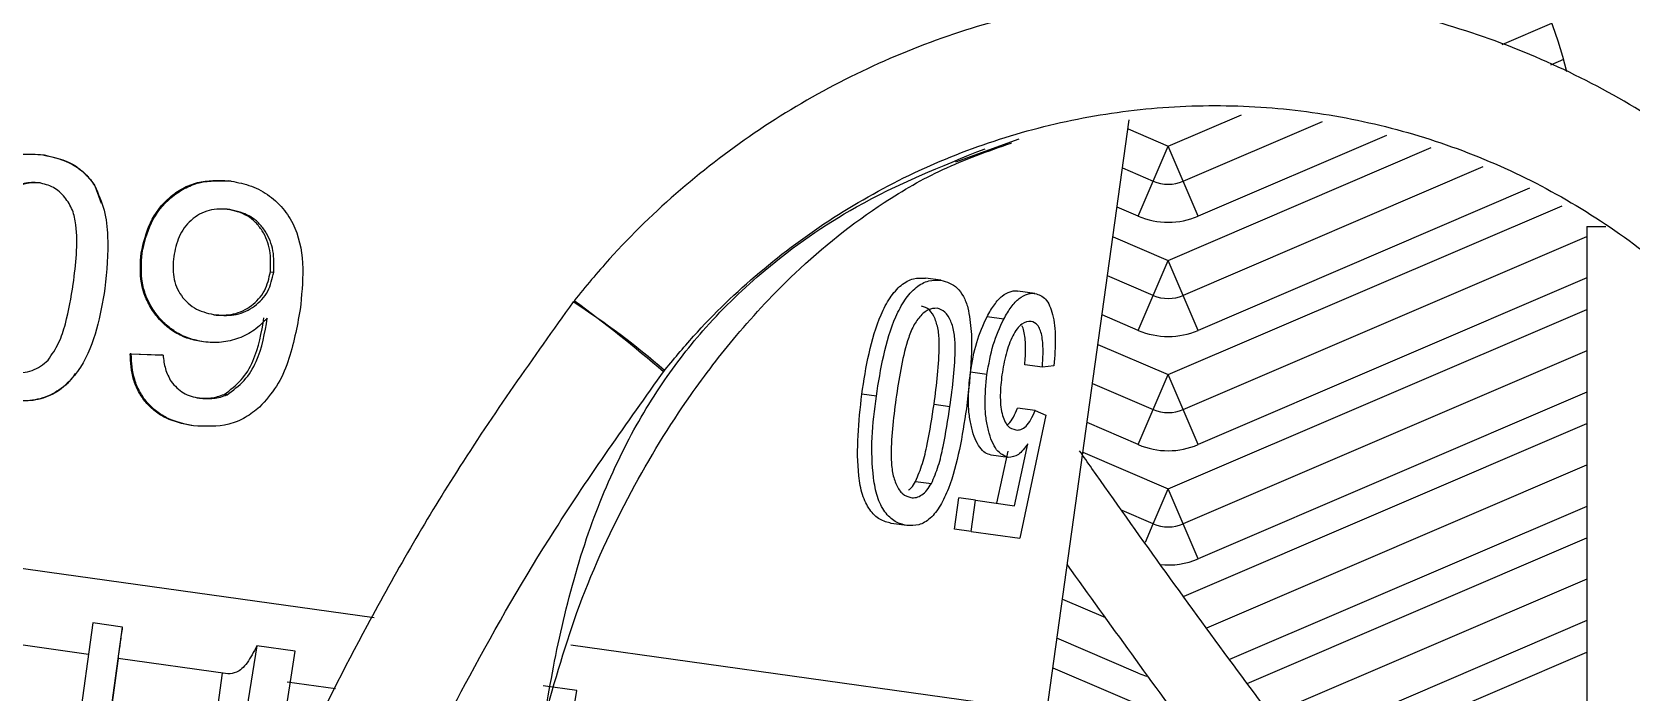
# Model space of a CAD drawing. Extents: x 75 to 2075, y 25 to 1460.
# Drawn here: x 1126.9 to 1179.4, y 1094.1 to 1115.8 of the extents above; entities that cross this region are included whole.
import ezdxf

# ---------------------------------------------------------------- set-up
doc = ezdxf.new("R2010")
doc.units = 0
doc.header["$LTSCALE"] = 5
doc.linetypes.add('SLD-KATı', pattern=[0])
doc.layers.get('0').update_dxf_attribs({"linetype": 'CONTINUOUS'})

msp = doc.modelspace()

# ---------------------------------------------------------------- linework, layer by layer
at = {"color": 7, "linetype": 'SLD-KATı'}
for p, q in [((1175.185, 1115.391), (1176.824, 1116.093)), ((1160.229, 1093.495), (1162.942, 1112.92)), ((1164.713, 1110.903), (1169.283, 1112.861)), ((1157.246, 1111.536), (1159.327, 1112.288)), ((1163.729, 1110.903), (1164.221, 1112.052)), ((1164.713, 1110.903), (1164.221, 1112.052)), ((1127.257, 1111.767), (1127.295, 1111.762)), ((1133.44, 1110.904), (1133.363, 1110.914)), ((1162.721, 1111.335), (1163.729, 1110.903)), ((1174.55, 1111.369), (1164.713, 1107.153)), ((1127.167, 1110.844), (1127.129, 1110.85)), ((1128.958, 1110.748), (1128.962, 1110.748)), ((1128.962, 1110.748), (1129.173, 1110.177)), ((1163.236, 1109.754), (1163.729, 1110.903)), ((1165.206, 1109.754), (1164.713, 1110.903)), ((1133.312, 1109.986), (1133.39, 1109.975)), ((1177.971, 1109.417), (1177.971, 1070.659)), ((1164.713, 1103.403), (1177.971, 1109.085)), ((1130.51, 1108.54), (1130.48, 1108.544)), ((1163.729, 1107.153), (1164.221, 1108.302)), ((1164.713, 1107.153), (1164.221, 1108.302)), ((1134.727, 1107.93), (1134.837, 1107.915)), ((1163.729, 1107.153), (1162.226, 1107.796)), ((1156.755, 1107.648), (1156.247, 1107.719)), ((1159.843, 1107.216), (1159.278, 1107.295)), ((1163.236, 1106.004), (1163.729, 1107.153)), ((1165.206, 1106.004), (1164.713, 1107.153)), ((1132.868, 1106.516), (1132.947, 1106.505)), ((1158.817, 1106.376), (1158.268, 1106.453)), ((1130.154, 1105.233), (1130.122, 1105.237)), ((1130.122, 1105.237), (1131.153, 1105.197)), ((1130.154, 1105.233), (1131.204, 1105.19)), ((1131.204, 1105.19), (1131.153, 1105.197)), ((1132.534, 1105.627), (1132.46, 1105.638)), ((1177.971, 1105.335), (1164.713, 1099.653)), ((1158.266, 1104.554), (1157.722, 1104.63)), ((1160.086, 1104.793), (1159.51, 1104.873)), ((1160.464, 1104.844), (1160.086, 1104.793)), ((1161.732, 1104.258), (1163.729, 1103.403)), ((1163.729, 1103.403), (1164.221, 1104.552)), ((1164.713, 1103.403), (1164.221, 1104.552)), ((1132.394, 1103.777), (1132.318, 1103.787)), ((1133.303, 1103.89), (1133.21, 1103.903)), ((1154.632, 1103.844), (1154.153, 1103.91)), ((1156.527, 1103.576), (1157.051, 1103.503)), ((1159.849, 1103.372), (1159.273, 1103.452)), ((1160.201, 1103.218), (1159.341, 1099.183)), ((1159.849, 1103.372), (1160.201, 1103.218)), ((1163.236, 1102.254), (1163.729, 1103.403)), ((1165.206, 1102.254), (1164.713, 1103.403)), ((1132.198, 1102.869), (1132.123, 1102.88)), ((1158.595, 1100.326), (1158.965, 1102.036)), ((1159.166, 1100.246), (1159.61, 1102.283)), ((1158.967, 1101.832), (1158.403, 1101.911)), ((1165.486, 1096.234), (1177.971, 1101.585)), ((1155.921, 1101.047), (1156.441, 1100.974)), ((1157.2, 1099.482), (1157.342, 1100.501)), ((1157.889, 1100.424), (1157.342, 1100.501)), ((1157.747, 1099.405), (1157.889, 1100.424)), ((1157.889, 1100.424), (1159.166, 1100.246)), ((1163.729, 1099.653), (1164.221, 1100.802)), ((1164.713, 1099.653), (1164.221, 1100.802)), ((1163.729, 1099.653), (1162.707, 1100.09)), ((1155.631, 1099.597), (1155.122, 1099.668)), ((1157.747, 1099.405), (1157.2, 1099.482)), ((1157.747, 1099.405), (1159.341, 1099.183)), ((1165.206, 1098.504), (1164.713, 1099.653)), ((1177.971, 1097.835), (1167.592, 1093.387)), ((1160.744, 1097.182), (1162.155, 1096.577)), ((1128.899, 1096.398), (1125.912, 1075.001)), ((1126.928, 1075.165), (1129.873, 1096.261)), ((1129.873, 1096.261), (1128.899, 1096.398)), ((1128.756, 1095.366), (1125.34, 1095.843)), ((1129.731, 1095.23), (1129.04, 1090.278)), ((1133.331, 1094.727), (1129.731, 1095.23)), ((1134.285, 1095.645), (1132.45, 1084.266)), ((1135.546, 1095.469), (1134.285, 1095.645)), ((1134.623, 1089.557), (1135.546, 1095.469)), ((1133.147, 1094.753), (1132.456, 1089.801)), ((1136.868, 1094.233), (1135.28, 1094.455)), ((1143.528, 1086.766), (1144.796, 1094.178)), ((1144.796, 1094.178), (1143.692, 1094.332))]:
    msp.add_line(p, q, dxfattribs=at)
at = {"color": 8, "linetype": 'SLD-KATı'}
for p, q in [((1177.206, 1114.897), (1176.779, 1114.714)), ((1164.221, 1112.052), (1166.626, 1113.082)), ((1162.9, 1112.618), (1164.221, 1112.052)), ((1159.059, 1112.158), (1159.059, 1112.155)), ((1164.221, 1108.302), (1172.862, 1112.005)), ((1171.389, 1112.404), (1165.206, 1109.754)), ((1176.086, 1110.667), (1165.206, 1106.004)), ((1163.236, 1109.754), (1162.541, 1110.052)), ((1164.221, 1104.552), (1177.156, 1110.095)), ((1177.971, 1109.417), (1178.592, 1109.417)), ((1162.406, 1109.08), (1164.221, 1108.302)), ((1177.971, 1107.725), (1165.206, 1102.254)), ((1163.236, 1106.004), (1162.047, 1106.513)), ((1164.221, 1100.802), (1177.971, 1106.694)), ((1161.912, 1105.541), (1164.221, 1104.552)), ((1177.971, 1103.975), (1165.206, 1098.504)), ((1094.616, 1102.657), (1127.391, 1098.081)), ((1163.236, 1102.254), (1161.553, 1102.975)), ((1164.738, 1097.273), (1177.971, 1102.944)), ((1161.417, 1102.003), (1164.221, 1100.802)), ((1177.971, 1100.225), (1166.235, 1095.195)), ((1163.469, 1099.047), (1163.729, 1099.653)), ((1166.818, 1094.414), (1177.971, 1099.194)), ((1127.391, 1098.081), (1138.137, 1096.58)), ((1177.971, 1096.475), (1168.367, 1092.359)), ((1163.236, 1094.754), (1160.565, 1095.899)), ((1144.596, 1095.678), (1160.229, 1093.495)), ((1168.954, 1091.58), (1177.971, 1095.444)), ((1160.429, 1094.927), (1164.221, 1093.302))]:
    msp.add_line(p, q, dxfattribs=at)
at = {"color": 7, "linetype": 'SLD-KATı', "flags": 128}
for points in [[(1129.197, 1110.186), (1129.196, 1110.186), (1129.195, 1110.186)], [(1145, 1106.723), (1144.808, 1106.882), (1144.702, 1106.978)]]:
    msp.add_lwpolyline(points, dxfattribs=at)
at = {"color": 8, "linetype": 'SLD-KATı', "flags": 128}
msp.add_lwpolyline([(1163.236, 1094.754), (1163.473, 1094.666), (1163.513, 1094.654)], dxfattribs=at)
at = {"color": 7, "linetype": 'SLD-KATı'}
for centre, radius, start, end in [((1157.971, 1109.417), 20, 14.6828, 38.8198), ((1164.221, 1112.052), 1.25, 246.8014, 293.1986), ((1164.221, 1112.052), 2.5, 246.8014, 293.1986), ((1131.112, 1085.708), 25.188, 48.8979, 57.436), ((1115.083, 1066.683), 50.01, 49.3841, 53.6815), ((1164.221, 1108.302), 1.25, 246.8014, 293.1986), ((1164.221, 1108.302), 2.5, 246.8014, 293.1986), ((1164.221, 1104.552), 1.25, 246.8014, 293.1986), ((1164.221, 1104.552), 2.5, 246.8014, 293.1986), ((1164.221, 1100.802), 1.25, 246.8014, 293.1986)]:
    msp.add_arc(centre, radius, start, end, dxfattribs=at)
at = {"color": 8, "linetype": 'SLD-KATı'}
msp.add_arc((1164.221, 1100.802), 2.5, 263.8246, 293.1986, dxfattribs=at)
at = {"color": 7, "linetype": 'SLD-KATı'}
for points, knots in [([(1148.42, 1069.717), (1148.879, 1069.345), (1150.183, 1068.29), (1152.517, 1066.796), (1155.45, 1065.365), (1158.539, 1064.303), (1161.732, 1063.621), (1164.985, 1063.331), (1168.249, 1063.437), (1171.476, 1063.937), (1174.618, 1064.823), (1177.631, 1066.084), (1180.468, 1067.699), (1183.09, 1069.646), (1185.456, 1071.896), (1187.533, 1074.415), (1189.29, 1077.168), (1190.701, 1080.112), (1191.745, 1083.206), (1192.407, 1086.404), (1192.678, 1089.658), (1192.553, 1092.921), (1192.034, 1096.145), (1191.128, 1099.282), (1189.85, 1102.287), (1188.218, 1105.115), (1186.255, 1107.725), (1183.991, 1110.079), (1181.459, 1112.141), (1178.696, 1113.881), (1175.743, 1115.275), (1172.643, 1116.301), (1169.442, 1116.945), (1166.186, 1117.196), (1162.924, 1117.052), (1159.703, 1116.514), (1156.571, 1115.591), (1153.574, 1114.295), (1150.755, 1112.647), (1148.16, 1110.667), (1146.159, 1108.738), (1145.084, 1107.44), (1144.702, 1106.978)], [0, 0, 0, 0, 0.013925, 0.039492, 0.065071, 0.090649, 0.116228, 0.141806, 0.167385, 0.192963, 0.218542, 0.24412, 0.269698, 0.295277, 0.320855, 0.346433, 0.372012, 0.39759, 0.423168, 0.448747, 0.474325, 0.499903, 0.525482, 0.55106, 0.576638, 0.602217, 0.627795, 0.653374, 0.678952, 0.704531, 0.730109, 0.755688, 0.781266, 0.806845, 0.832423, 0.858002, 0.88358, 0.909158, 0.934737, 0.960315, 0.985893, 1, 1, 1, 1]), ([(1147.638, 1104.646), (1147.963, 1105.038), (1148.929, 1106.205), (1150.759, 1107.955), (1153.19, 1109.76), (1155.841, 1111.23), (1158.659, 1112.342), (1161.599, 1113.077), (1164.609, 1113.422), (1167.639, 1113.372), (1170.637, 1112.928), (1173.551, 1112.096), (1176.331, 1110.892), (1178.931, 1109.335), (1181.306, 1107.452), (1183.415, 1105.277), (1185.222, 1102.844), (1186.697, 1100.197), (1187.814, 1097.38), (1188.554, 1094.442), (1188.905, 1091.432), (1188.86, 1088.402), (1188.421, 1085.404), (1187.594, 1082.489), (1186.395, 1079.706), (1184.842, 1077.104), (1182.964, 1074.726), (1180.792, 1072.614), (1178.362, 1070.803), (1175.718, 1069.324), (1172.903, 1068.202), (1169.965, 1067.458), (1166.956, 1067.102), (1163.926, 1067.142), (1160.927, 1067.577), (1158.01, 1068.398), (1155.229, 1069.597), (1152.822, 1071.007), (1151.435, 1072.109), (1150.838, 1072.584)], [0, 0, 0, 0, 0.013926, 0.041489, 0.069066, 0.096643, 0.12422, 0.151798, 0.179375, 0.206952, 0.234529, 0.262106, 0.289683, 0.31726, 0.344837, 0.372414, 0.39999, 0.427567, 0.455144, 0.482721, 0.510298, 0.537875, 0.565452, 0.593029, 0.620607, 0.648184, 0.675761, 0.703338, 0.730915, 0.758493, 0.78607, 0.813647, 0.841224, 0.868801, 0.896378, 0.923955, 0.951532, 0.979109, 1, 1, 1, 1]), ([(1150.838, 1072.584), (1149.655, 1073.674), (1147.512, 1075.649), (1145.289, 1078.888), (1144.059, 1081.725), (1143.416, 1084.37), (1143.18, 1087.001), (1143.288, 1090.002), (1143.676, 1093.092), (1144.267, 1096.313), (1145.086, 1099.27), (1146.193, 1101.952), (1147.504, 1104.213), (1149.067, 1106.231), (1151.164, 1108.242), (1154.192, 1110.353), (1156.763, 1111.389), (1158.202, 1111.969)], [0, 0, 0, 0, 0.098451, 0.178354, 0.240834, 0.291603, 0.350796, 0.409179, 0.483146, 0.547829, 0.614197, 0.673661, 0.726957, 0.775001, 0.830342, 0.905032, 1, 1, 1, 1]), ([(1143.718, 1093.229), (1144.073, 1094.487), (1144.8, 1097.058), (1146.459, 1100.625), (1148.248, 1103.562), (1150.075, 1105.944), (1152.131, 1108.144), (1154.42, 1109.977), (1156.844, 1111.373), (1158.299, 1111.887), (1159.058, 1112.155)], [0, 0, 0, 0, 0.156256, 0.31928, 0.465614, 0.563172, 0.673483, 0.819787, 0.905898, 1, 1, 1, 1]), ([(1124.114, 1108.105), (1124.188, 1108.553), (1124.338, 1109.447), (1124.755, 1110.522), (1125.318, 1111.245), (1125.888, 1111.644), (1126.567, 1111.824), (1127.027, 1111.786), (1127.257, 1111.767)], [0, 0, 0, 0, 0.248905, 0.497483, 0.622312, 0.747532, 0.873476, 1, 1, 1, 1]), ([(1127.257, 1111.767), (1127.595, 1111.692), (1128.102, 1111.579), (1128.58, 1111.207), (1128.814, 1110.959), (1128.91, 1110.819), (1128.958, 1110.748)], [0, 0, 0, 0, 0.500317, 0.750428, 0.875333, 1, 1, 1, 1]), ([(1127.295, 1111.762), (1127.627, 1111.687), (1128.126, 1111.576), (1128.593, 1111.205), (1128.822, 1110.958), (1128.916, 1110.818), (1128.962, 1110.748)], [0, 0, 0, 0, 0.498816, 0.749152, 0.874551, 1, 1, 1, 1]), ([(1130.48, 1108.544), (1130.56, 1108.885), (1130.72, 1109.566), (1131.266, 1110.282), (1131.838, 1110.679), (1132.489, 1110.947), (1133.014, 1110.928), (1133.363, 1110.914)], [0, 0, 0, 0, 0.250081, 0.4999, 0.625224, 0.750574, 1, 1, 1, 1]), ([(1130.51, 1108.54), (1130.59, 1108.881), (1130.752, 1109.563), (1131.308, 1110.278), (1131.888, 1110.673), (1132.551, 1110.939), (1133.084, 1110.918), (1133.44, 1110.904)], [0, 0, 0, 0, 0.248004, 0.496759, 0.622254, 0.748277, 1, 1, 1, 1]), ([(1127.129, 1110.85), (1126.963, 1110.855), (1126.63, 1110.867), (1126.177, 1110.638), (1125.812, 1110.301), (1125.366, 1109.418), (1125.242, 1108.607), (1125.144, 1107.958)], [0, 0, 0, 0, 0.126234, 0.25197, 0.377155, 0.50198, 1, 1, 1, 1]), ([(1127.167, 1110.844), (1127.003, 1110.85), (1126.675, 1110.86), (1126.23, 1110.629), (1125.871, 1110.291), (1125.431, 1109.407), (1125.308, 1108.597), (1125.21, 1107.949)], [0, 0, 0, 0, 0.124625, 0.249362, 0.374292, 0.499469, 1, 1, 1, 1]), ([(1128.252, 1107.524), (1128.334, 1108.175), (1128.437, 1108.988), (1128.251, 1109.962), (1127.988, 1110.384), (1127.616, 1110.731), (1127.292, 1110.81), (1127.129, 1110.85)], [0, 0, 0, 0, 0.497974, 0.622797, 0.74799, 0.873719, 1, 1, 1, 1]), ([(1128.958, 1110.748), (1129.073, 1110.485), (1129.303, 1109.957), (1129.434, 1108.807), (1129.348, 1107.952), (1129.29, 1107.382)], [0, 0, 0, 0, 0.250377, 0.500477, 1, 1, 1, 1]), ([(1133.44, 1110.904), (1133.664, 1110.859), (1134.112, 1110.77), (1134.717, 1110.439), (1135.208, 1109.963), (1135.675, 1109.182), (1135.845, 1108.034), (1135.752, 1107.138), (1135.705, 1106.69)], [0, 0, 0, 0, 0.126521, 0.252683, 0.378299, 0.503286, 0.751342, 1, 1, 1, 1]), ([(1133.39, 1109.975), (1133.162, 1109.986), (1132.819, 1110.001), (1132.395, 1109.824), (1132.118, 1109.626), (1131.888, 1109.374), (1131.664, 1108.98), (1131.596, 1108.648), (1131.551, 1108.427)], [0, 0, 0, 0, 0.251499, 0.376408, 0.502697, 0.627589, 0.752046, 1, 1, 1, 1]), ([(1134.727, 1107.93), (1134.736, 1108.165), (1134.754, 1108.633), (1134.534, 1109.193), (1134.247, 1109.557), (1133.88, 1109.85), (1133.54, 1109.932), (1133.312, 1109.986)], [0, 0, 0, 0, 0.250576, 0.49986, 0.626367, 0.75052, 1, 1, 1, 1]), ([(1134.837, 1107.915), (1134.845, 1108.15), (1134.862, 1108.619), (1134.636, 1109.18), (1134.343, 1109.544), (1133.968, 1109.838), (1133.622, 1109.92), (1133.39, 1109.975)], [0, 0, 0, 0, 0.248511, 0.496745, 0.623404, 0.748217, 1, 1, 1, 1]), ([(1132.46, 1105.638), (1132.3, 1105.669), (1131.979, 1105.731), (1131.538, 1105.952), (1131.156, 1106.264), (1130.846, 1106.649), (1130.611, 1107.085), (1130.427, 1107.72), (1130.459, 1108.215), (1130.48, 1108.544)], [0, 0, 0, 0, 0.125087, 0.250137, 0.373884, 0.50032, 0.6254, 0.750483, 1, 1, 1, 1]), ([(1132.534, 1105.627), (1132.371, 1105.659), (1132.044, 1105.722), (1131.594, 1105.944), (1131.204, 1106.257), (1130.887, 1106.642), (1130.647, 1107.079), (1130.458, 1107.715), (1130.489, 1108.21), (1130.51, 1108.54)], [0, 0, 0, 0, 0.126314, 0.252388, 0.376783, 0.503369, 0.628171, 0.752553, 1, 1, 1, 1]), ([(1131.551, 1108.427), (1131.534, 1108.203), (1131.508, 1107.864), (1131.632, 1107.431), (1131.795, 1107.134), (1132.019, 1106.884), (1132.392, 1106.623), (1132.725, 1106.552), (1132.947, 1106.505)], [0, 0, 0, 0, 0.247707, 0.375273, 0.496928, 0.622775, 0.748152, 1, 1, 1, 1]), ([(1132.868, 1106.516), (1133.087, 1106.506), (1133.524, 1106.486), (1134.028, 1106.737), (1134.351, 1107.028), (1134.608, 1107.388), (1134.68, 1107.714), (1134.727, 1107.93)], [0, 0, 0, 0, 0.2497866, 0.4993475, 0.6233795, 0.7501022, 1, 1, 1, 1]), ([(1132.947, 1106.505), (1133.17, 1106.494), (1133.614, 1106.473), (1134.126, 1106.722), (1134.456, 1107.013), (1134.716, 1107.372), (1134.789, 1107.698), (1134.837, 1107.915)], [0, 0, 0, 0, 0.251957, 0.502463, 0.626294, 0.752327, 1, 1, 1, 1]), ([(1129.29, 1107.382), (1129.215, 1106.934), (1129.065, 1106.039), (1128.647, 1104.963), (1128.079, 1104.241), (1127.506, 1103.842), (1126.825, 1103.66), (1126.364, 1103.697), (1126.133, 1103.716)], [0, 0, 0, 0, 0.24892, 0.497499, 0.622366, 0.74757, 0.873484, 1, 1, 1, 1]), ([(1127.425, 1105.026), (1127.55, 1105.21), (1127.801, 1105.578), (1128.069, 1106.432), (1128.178, 1107.087), (1128.252, 1107.524)], [0, 0, 0, 0, 0.249911, 0.500007, 1, 1, 1, 1]), ([(1154.153, 1103.91), (1154.223, 1104.359), (1154.363, 1105.254), (1154.682, 1106.341), (1155.069, 1107.089), (1155.438, 1107.517), (1155.853, 1107.734), (1156.115, 1107.724), (1156.247, 1107.719)], [0, 0, 0, 0, 0.250515, 0.500406, 0.625433, 0.7502, 0.874976, 1, 1, 1, 1]), ([(1154.632, 1103.844), (1154.703, 1104.292), (1154.843, 1105.188), (1155.166, 1106.276), (1155.559, 1107.022), (1155.933, 1107.449), (1156.355, 1107.664), (1156.622, 1107.653), (1156.755, 1107.648)], [0, 0, 0, 0, 0.2489047, 0.4974834, 0.6223125, 0.7475325, 0.873476, 1, 1, 1, 1]), ([(1156.755, 1107.648), (1156.944, 1107.594), (1157.227, 1107.512), (1157.465, 1107.173), (1157.576, 1106.943), (1157.618, 1106.81), (1157.639, 1106.743)], [0, 0, 0, 0, 0.500317, 0.750428, 0.875333, 1, 1, 1, 1]), ([(1158.268, 1106.453), (1158.347, 1106.592), (1158.504, 1106.87), (1158.77, 1107.15), (1158.99, 1107.27), (1159.158, 1107.306), (1159.238, 1107.299), (1159.278, 1107.295)], [0, 0, 0, 0, 0.249965, 0.499796, 0.749606, 0.874779, 1, 1, 1, 1]), ([(1144.67, 1106.936), (1143.359, 1105.096), (1140.922, 1101.673), (1138.019, 1096.626), (1135.835, 1092.313), (1134.276, 1088.845), (1133.18, 1086.182), (1132.344, 1084.009), (1131.601, 1081.96), (1130.608, 1079.043), (1129.417, 1075.155), (1127.859, 1069.24), (1126.331, 1061.963), (1125.044, 1053.492), (1124.18, 1045.001), (1123.6, 1035.112), (1123.469, 1023.672), (1123.975, 1011.014), (1124.184, 1001.354), (1124.281, 994.703), (1124.322, 990.301), (1124.337, 985.046), (1124.299, 978.79), (1124.142, 971.816), (1123.98, 966.482), (1123.762, 963.52), (1123.727, 963.046)], [0, 0, 0, 0, 0.045626, 0.084872, 0.117479, 0.143289, 0.161674, 0.175693, 0.190352, 0.205729, 0.237993, 0.272546, 0.329461, 0.388389, 0.44603, 0.502375, 0.589259, 0.678095, 0.75972, 0.785413, 0.813089, 0.849034, 0.891983, 0.939918, 0.990393, 1, 1, 1, 1]), ([(1156.627, 1106.731), (1156.53, 1106.726), (1156.337, 1106.718), (1156.053, 1106.466), (1155.813, 1106.112), (1155.491, 1105.211), (1155.371, 1104.399), (1155.276, 1103.75)], [0, 0, 0, 0, 0.126234, 0.25197, 0.377155, 0.50198, 1, 1, 1, 1]), ([(1156.527, 1103.576), (1156.613, 1104.225), (1156.721, 1105.037), (1156.685, 1105.99), (1156.57, 1106.392), (1156.387, 1106.713), (1156.208, 1106.772), (1156.119, 1106.802)], [0, 0, 0, 0, 0.500486, 0.625664, 0.750594, 0.875331, 1, 1, 1, 1]), ([(1157.051, 1103.503), (1157.137, 1104.153), (1157.245, 1104.965), (1157.206, 1105.919), (1157.087, 1106.321), (1156.9, 1106.642), (1156.718, 1106.701), (1156.627, 1106.731)], [0, 0, 0, 0, 0.497974, 0.622797, 0.74799, 0.873719, 1, 1, 1, 1]), ([(1157.639, 1106.743), (1157.683, 1106.49), (1157.77, 1105.982), (1157.76, 1104.851), (1157.658, 1103.999), (1157.589, 1103.431)], [0, 0, 0, 0, 0.2503766, 0.5004768, 1, 1, 1, 1]), ([(1158.817, 1106.376), (1158.897, 1106.515), (1159.057, 1106.793), (1159.327, 1107.072), (1159.55, 1107.192), (1159.722, 1107.227), (1159.803, 1107.22), (1159.843, 1107.216)], [0, 0, 0, 0, 0.2486023, 0.4981689, 0.748596, 0.8742518, 1, 1, 1, 1]), ([(1159.843, 1107.216), (1159.966, 1107.177), (1160.15, 1107.118), (1160.328, 1106.825), (1160.428, 1106.532), (1160.491, 1106.169), (1160.527, 1105.619), (1160.489, 1105.153), (1160.464, 1104.844)], [0, 0, 0, 0, 0.2517625, 0.3776033, 0.5030483, 0.6276627, 0.7525672, 1, 1, 1, 1]), ([(1134.626, 1106.403), (1134.489, 1106.266), (1134.215, 1105.99), (1133.69, 1105.723), (1133.215, 1105.615), (1132.825, 1105.596), (1132.631, 1105.617), (1132.534, 1105.627)], [0, 0, 0, 0, 0.248522, 0.49792, 0.748471, 0.874173, 1, 1, 1, 1]), ([(1133.21, 1103.903), (1133.407, 1104.049), (1133.8, 1104.341), (1134.309, 1105.203), (1134.433, 1105.932), (1134.516, 1106.419)], [0, 0, 0, 0, 0.249556, 0.499569, 1, 1, 1, 1]), ([(1133.303, 1103.89), (1133.502, 1104.035), (1133.9, 1104.325), (1134.417, 1105.186), (1134.543, 1105.917), (1134.626, 1106.403)], [0, 0, 0, 0, 0.250908, 0.500968, 1, 1, 1, 1]), ([(1135.705, 1106.69), (1135.599, 1106.109), (1135.441, 1105.239), (1134.966, 1104.144), (1134.572, 1103.705), (1134.375, 1103.486)], [0, 0, 0, 0, 0.4993847, 0.7495334, 1, 1, 1, 1]), ([(1157.722, 1104.63), (1157.78, 1104.965), (1157.895, 1105.635), (1158.144, 1106.18), (1158.268, 1106.453)], [0, 0, 0, 0, 0.500337, 1, 1, 1, 1]), ([(1158.266, 1104.554), (1158.324, 1104.889), (1158.44, 1105.561), (1158.691, 1106.104), (1158.817, 1106.376)], [0, 0, 0, 0, 0.499407, 1, 1, 1, 1]), ([(1159.713, 1106.3), (1159.613, 1106.292), (1159.463, 1106.282), (1159.254, 1106.062), (1159.111, 1105.829), (1158.988, 1105.545), (1158.852, 1105.123), (1158.795, 1104.777), (1158.756, 1104.547)], [0, 0, 0, 0, 0.251542, 0.377283, 0.50251, 0.627335, 0.751856, 1, 1, 1, 1]), ([(1160.086, 1104.793), (1160.098, 1104.98), (1160.122, 1105.354), (1160.087, 1105.784), (1160.01, 1106.044), (1159.901, 1106.237), (1159.788, 1106.275), (1159.713, 1106.3)], [0, 0, 0, 0, 0.248425, 0.496822, 0.622151, 0.748067, 1, 1, 1, 1]), ([(1159.51, 1104.873), (1159.522, 1105.061), (1159.548, 1105.436), (1159.511, 1105.857), (1159.456, 1106.081), (1159.423, 1106.137), (1159.416, 1106.148)], [0, 0, 0, 0, 0.382915, 0.764259, 0.955572, 1, 1, 1, 1]), ([(1132.123, 1102.88), (1131.844, 1102.939), (1131.423, 1103.029), (1130.938, 1103.335), (1130.628, 1103.632), (1130.387, 1103.987), (1130.162, 1104.518), (1130.138, 1104.95), (1130.122, 1105.237)], [0, 0, 0, 0, 0.2496671, 0.3755583, 0.4999733, 0.6240618, 0.7502728, 1, 1, 1, 1]), ([(1132.198, 1102.869), (1131.913, 1102.929), (1131.486, 1103.02), (1130.99, 1103.328), (1130.674, 1103.625), (1130.427, 1103.981), (1130.197, 1104.512), (1130.171, 1104.945), (1130.154, 1105.233)], [0, 0, 0, 0, 0.251716, 0.378194, 0.502999, 0.626901, 0.752452, 1, 1, 1, 1]), ([(1131.204, 1105.19), (1131.221, 1105.037), (1131.254, 1104.732), (1131.394, 1104.459), (1131.464, 1104.322)], [0, 0, 0, 0, 0.500068, 1, 1, 1, 1]), ([(1126.273, 1104.632), (1126.325, 1104.626), (1126.431, 1104.614), (1126.642, 1104.619), (1126.903, 1104.674), (1127.189, 1104.815), (1127.346, 1104.956), (1127.425, 1105.026)], [0, 0, 0, 0, 0.125755, 0.251386, 0.501746, 0.751283, 1, 1, 1, 1]), ([(1127.034, 956.707), (1127.257, 959.643), (1127.69, 965.322), (1127.944, 973.311), (1128.06, 980.138), (1128.087, 985.962), (1128.067, 991.266), (1128.009, 996.606), (1127.886, 1003.634), (1127.672, 1012.447), (1127.27, 1022.851), (1127.308, 1033.623), (1127.856, 1044.541), (1129.088, 1055.863), (1130.785, 1065.3), (1132.623, 1072.727), (1134.144, 1077.851), (1135.478, 1081.705), (1136.625, 1084.7), (1137.725, 1087.376), (1139.262, 1090.787), (1141.372, 1094.938), (1144.137, 1099.728), (1146.44, 1102.96), (1147.671, 1104.688)], [0, 0, 0, 0, 0.057982, 0.112194, 0.157644, 0.192748, 0.227208, 0.262435, 0.298291, 0.366172, 0.436799, 0.504316, 0.579132, 0.65272, 0.729037, 0.768033, 0.803484, 0.834313, 0.848314, 0.866633, 0.89128, 0.921931, 0.958256, 1, 1, 1, 1]), ([(1158.403, 1101.911), (1158.337, 1101.929), (1158.204, 1101.965), (1158.023, 1102.148), (1157.873, 1102.428), (1157.758, 1102.786), (1157.68, 1103.2), (1157.637, 1103.813), (1157.688, 1104.303), (1157.722, 1104.63)], [0, 0, 0, 0, 0.1250937, 0.2501374, 0.3751779, 0.5002759, 0.6253617, 0.7504659, 1, 1, 1, 1]), ([(1128.317, 1104.586), (1128.236, 1104.475), (1128.021, 1104.18), (1127.518, 1103.843), (1126.852, 1103.656), (1126.398, 1103.692), (1126.171, 1103.711)], [0, 0, 0, 0, 0.168172, 0.445252, 0.722331, 1, 1, 1, 1]), ([(1131.464, 1104.322), (1131.59, 1104.183), (1131.843, 1103.903), (1132.21, 1103.819), (1132.394, 1103.777)], [0, 0, 0, 0, 0.498548, 1, 1, 1, 1]), ([(1158.967, 1101.832), (1158.832, 1101.886), (1158.629, 1101.967), (1158.425, 1102.352), (1158.307, 1102.709), (1158.227, 1103.123), (1158.182, 1103.736), (1158.232, 1104.227), (1158.266, 1104.554)], [0, 0, 0, 0, 0.251319, 0.377168, 0.502609, 0.627589, 0.752172, 1, 1, 1, 1]), ([(1158.756, 1104.547), (1158.731, 1104.323), (1158.693, 1103.985), (1158.71, 1103.558), (1158.755, 1103.267), (1158.835, 1103.029), (1158.983, 1102.802), (1159.121, 1102.761), (1159.213, 1102.733)], [0, 0, 0, 0, 0.247876, 0.3730696, 0.4970478, 0.6222161, 0.7480268, 1, 1, 1, 1]), ([(1132.318, 1103.787), (1132.47, 1103.778), (1132.698, 1103.763), (1132.997, 1103.823), (1133.139, 1103.876), (1133.21, 1103.903)], [0, 0, 0, 0, 0.499401, 0.749635, 1, 1, 1, 1]), ([(1132.394, 1103.777), (1132.548, 1103.767), (1132.781, 1103.751), (1133.085, 1103.81), (1133.23, 1103.864), (1133.303, 1103.89)], [0, 0, 0, 0, 0.500035, 0.750178, 1, 1, 1, 1]), ([(1155.122, 1099.668), (1154.995, 1099.701), (1154.74, 1099.766), (1154.401, 1100.088), (1154.156, 1100.592), (1153.935, 1101.855), (1154.056, 1102.997), (1154.153, 1103.91)], [0, 0, 0, 0, 0.125356, 0.250587, 0.375578, 0.500982, 1, 1, 1, 1]), ([(1155.631, 1099.597), (1155.501, 1099.63), (1155.242, 1099.695), (1154.897, 1100.018), (1154.644, 1100.522), (1154.495, 1101.366), (1154.457, 1102.489), (1154.574, 1103.392), (1154.632, 1103.844)], [0, 0, 0, 0, 0.126499, 0.252548, 0.377658, 0.502458, 0.751109, 1, 1, 1, 1]), ([(1155.276, 1103.75), (1155.189, 1103.098), (1155.081, 1102.281), (1155.149, 1101.327), (1155.28, 1100.916), (1155.488, 1100.599), (1155.673, 1100.542), (1155.766, 1100.513)], [0, 0, 0, 0, 0.497951, 0.622754, 0.747957, 0.873668, 1, 1, 1, 1]), ([(1155.921, 1101.047), (1156.001, 1101.237), (1156.16, 1101.619), (1156.358, 1102.482), (1156.459, 1103.138), (1156.527, 1103.576)], [0, 0, 0, 0, 0.249414, 0.499567, 1, 1, 1, 1]), ([(1134.375, 1103.486), (1134.223, 1103.364), (1133.918, 1103.122), (1133.184, 1102.823), (1132.592, 1102.851), (1132.198, 1102.869)], [0, 0, 0, 0, 0.249369, 0.499645, 1, 1, 1, 1]), ([(1157.589, 1103.431), (1157.52, 1102.982), (1157.382, 1102.085), (1157.094, 1100.99), (1156.747, 1100.237), (1156.413, 1099.805), (1156.025, 1099.583), (1155.762, 1099.592), (1155.631, 1099.597)], [0, 0, 0, 0, 0.24892, 0.497499, 0.622366, 0.74757, 0.873484, 1, 1, 1, 1]), ([(1156.441, 1100.974), (1156.522, 1101.164), (1156.683, 1101.545), (1156.882, 1102.408), (1156.983, 1103.065), (1157.051, 1103.503)], [0, 0, 0, 0, 0.249911, 0.500007, 1, 1, 1, 1]), ([(1158.928, 1102.906), (1158.945, 1102.917), (1159.017, 1102.962), (1159.138, 1103.148), (1159.228, 1103.351), (1159.273, 1103.452)], [0, 0, 0, 0, 0.1322134, 0.5661594, 1, 1, 1, 1]), ([(1159.213, 1102.733), (1159.269, 1102.731), (1159.38, 1102.728), (1159.551, 1102.844), (1159.712, 1103.062), (1159.803, 1103.269), (1159.849, 1103.372)], [0, 0, 0, 0, 0.251461, 0.501852, 0.751527, 1, 1, 1, 1]), ([(1159.61, 1102.283), (1159.507, 1102.145), (1159.3, 1101.869), (1159.078, 1101.845), (1158.967, 1101.832)], [0, 0, 0, 0, 0.499546, 1, 1, 1, 1]), ([(1177.941, 1080.432), (1177.05, 1081.456), (1174.619, 1084.251), (1170.726, 1089.176), (1166.207, 1095.188), (1163.07, 1099.532), (1161.441, 1101.858), (1161.305, 1102.051)], [0, 0, 0, 0, 0.148643, 0.405827, 0.678006, 0.973234, 1, 1, 1, 1]), ([(1155.694, 1100.756), (1155.722, 1100.78), (1155.806, 1100.854), (1155.875, 1100.97), (1155.921, 1101.047)], [0, 0, 0, 0, 0.33315, 1, 1, 1, 1]), ([(1155.766, 1100.513), (1155.796, 1100.51), (1155.856, 1100.505), (1155.977, 1100.523), (1156.128, 1100.593), (1156.298, 1100.75), (1156.393, 1100.9), (1156.441, 1100.974)], [0, 0, 0, 0, 0.125755, 0.251386, 0.501746, 0.751283, 1, 1, 1, 1]), ([(1160.901, 1098.305), (1162.304, 1096.355), (1165.097, 1092.474), (1169.439, 1086.742), (1173.465, 1081.765), (1176.309, 1078.417), (1177.68, 1076.978), (1177.956, 1076.688)], [0, 0, 0, 0, 0.2655235, 0.5283774, 0.7772923, 0.955086, 1, 1, 1, 1]), ([(1129.731, 1095.23), (1129.735, 1095.258), (1129.742, 1095.314), (1129.796, 1095.708), (1129.849, 1096.091), (1129.873, 1096.261)], [0, 0, 0, 0, 0.357053, 0.714132, 1, 1, 1, 1]), ([(1134.285, 1095.645), (1134.18, 1095.446), (1133.972, 1095.046), (1133.631, 1094.746), (1133.424, 1094.733), (1133.331, 1094.727)], [0, 0, 0, 0, 0.355379, 0.710571, 1, 1, 1, 1])]:
    msp.add_open_spline(points, degree=3, knots=knots, dxfattribs=at)

doc.saveas('drawing.dxf')
